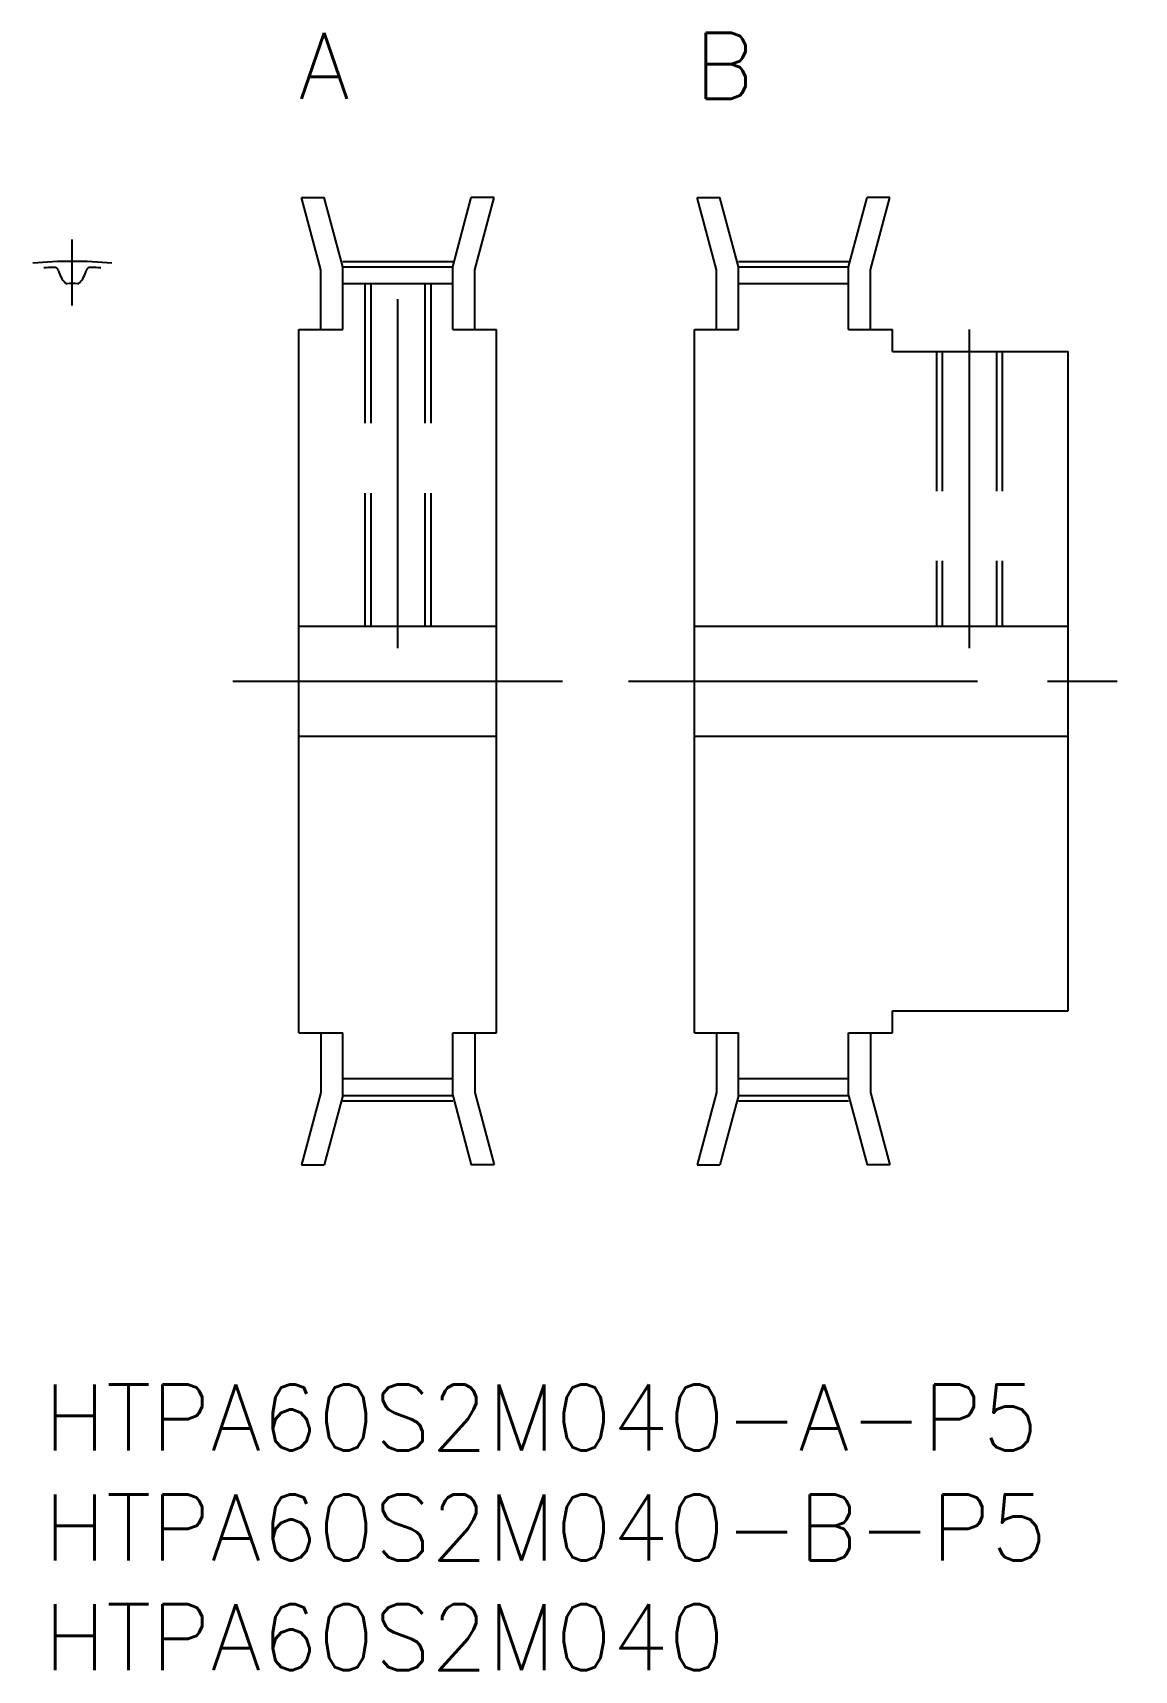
# Model space of a CAD drawing. Extents: x -0.5 to 49.6, y -13 to 61.5.
import ezdxf

# ---------------------------------------------------------------- set-up
doc = ezdxf.new("R2010")
doc.units = 0
doc.header["$LTSCALE"] = 0.5
doc.linetypes.add('CENTER', pattern=[50.8, 31.75, -6.35, 6.35, -6.35])
doc.linetypes.add('DASHED', pattern=[19.05, 12.7, -6.35])
for name, color, linetype in [('MSM_CENTER', 1, 'CENTER'), ('MSM_CONTINUOUS', 7, 'CONTINUOUS'), ('MSM_DASHED', 4, 'DASHED'), ('MSM_PART_NUMBER', 7, 'CONTINUOUS')]:
    doc.layers.add(name, color=color, linetype=linetype)
doc.styles.get("Standard").update_dxf_attribs({"font": 'txt.shx', "height": 1, "bigfont": 'bigfont.shx'})

# ---------------------------------------------------------------- blocks, each defined once
blk = doc.blocks.new('*U11')
at = {"layer": 'MSM_PART_NUMBER'}
blk.add_text('HTPA60S2M040-A-P5', height=3, dxfattribs=at).set_placement((0, -3))
blk = doc.blocks.new('*U12')
at = {"layer": 'MSM_PART_NUMBER'}
blk.add_text('HTPA60S2M040-B-P5', height=3, dxfattribs=at).set_placement((0, -8))
blk = doc.blocks.new('*U13')
at = {"layer": 'MSM_PART_NUMBER'}
blk.add_text('HTPA60S2M040', height=3, dxfattribs=at).set_placement((0, -13))

msp = doc.modelspace()

# ---------------------------------------------------------------- linework, layer by layer
at = {"layer": 'MSM_CENTER'}
for p, q in [((1.3, 49.085), (1.3, 52.099)), ((16.1, 33.5), (16.1, 52.1)), ((13.6, 51.1), (18.6, 51.1)), ((31.6, 51.1), (36.6, 51.1)), ((42.1, 33.5), (42.1, 48)), ((8.6, 32), (23.6, 32)), ((26.6, 32), (49.6, 32)), ((13.6, 12.9), (18.6, 12.9)), ((31.6, 12.9), (36.6, 12.9))]:
    msp.add_line(p, q, dxfattribs=at)
msp.add_arc((1.3, 32), 19.099, 84.59209, 95.40791, dxfattribs=at)
at = {"layer": 'MSM_CONTINUOUS'}
for p, q in [((12.6, 50.713), (11.719, 54)), ((11.719, 54), (12.755, 54)), ((13.6, 50.845), (12.755, 54)), ((18.6, 50.845), (19.445, 54)), ((20.481, 54), (19.445, 54)), ((19.6, 50.713), (20.481, 54)), ((30.6, 50.713), (29.719, 54)), ((29.719, 54), (30.755, 54)), ((31.6, 50.845), (30.755, 54)), ((36.6, 50.845), (37.445, 54)), ((38.481, 54), (37.445, 54)), ((37.6, 50.713), (38.481, 54)), ((12.6, 48), (12.6, 50.713)), ((13.6, 50.845), (18.6, 50.845)), ((13.6, 48), (13.6, 50.845)), ((18.6, 48), (18.6, 50.845)), ((19.6, 48), (19.6, 50.713)), ((30.6, 48), (30.6, 50.713)), ((31.6, 50.845), (36.6, 50.845)), ((31.6, 48), (31.6, 50.845)), ((36.6, 48), (36.6, 50.845)), ((37.6, 48), (37.6, 50.713)), ((13.6, 50.085), (18.6, 50.085)), ((31.6, 50.085), (36.6, 50.085)), ((11.6, 16), (11.6, 48)), ((11.6, 48), (13.6, 48)), ((18.6, 48), (20.6, 48)), ((20.6, 16), (20.6, 48)), ((29.6, 16), (29.6, 48)), ((29.6, 48), (31.6, 48)), ((36.6, 48), (38.6, 48)), ((38.6, 47), (38.6, 48)), ((38.6, 47), (46.6, 47)), ((46.6, 17), (46.6, 47)), ((11.6, 34.5), (20.6, 34.5)), ((29.6, 34.5), (46.6, 34.5)), ((11.6, 29.5), (20.6, 29.5)), ((29.6, 29.5), (46.6, 29.5)), ((38.6, 17), (46.6, 17)), ((38.6, 16), (38.6, 17)), ((11.6, 16), (13.6, 16)), ((12.6, 16), (12.6, 13.287)), ((13.6, 13.155), (13.6, 16)), ((18.6, 13.155), (18.6, 16)), ((18.6, 16), (20.6, 16)), ((19.6, 16), (19.6, 13.287)), ((29.6, 16), (31.6, 16)), ((30.6, 16), (30.6, 13.287)), ((31.6, 13.155), (31.6, 16)), ((36.6, 16), (38.6, 16)), ((36.6, 13.155), (36.6, 16)), ((37.6, 16), (37.6, 13.287)), ((13.6, 13.915), (18.6, 13.915)), ((31.6, 13.915), (36.6, 13.915)), ((12.6, 13.287), (11.719, 10)), ((13.6, 13.155), (12.755, 10)), ((13.6, 13.155), (18.6, 13.155)), ((18.6, 13.155), (19.445, 10)), ((19.6, 13.287), (20.481, 10)), ((30.6, 13.287), (29.719, 10)), ((31.6, 13.155), (30.755, 10)), ((31.6, 13.155), (36.6, 13.155)), ((36.6, 13.155), (37.445, 10)), ((37.6, 13.287), (38.481, 10)), ((11.719, 10), (12.755, 10)), ((20.481, 10), (19.445, 10)), ((29.719, 10), (30.755, 10)), ((38.481, 10), (37.445, 10))]:
    msp.add_line(p, q, dxfattribs=at)
for centre, radius, start, end in [((1.3, 32), 18.845, 92.50885, 93.95562), ((0.483, 50.637), 0.19, 14.52171, 92.50885), ((1.95, 51.017), 1.325, 194.52171, 222.88735), ((0.65, 51.017), 1.325, 317.11265, 345.47829), ((2.117, 50.637), 0.19, 87.49115, 165.47829), ((1.3, 32), 18.845, 86.04438, 87.49115), ((1.052, 50.183), 0.1, 222.88735, 270.77998), ((1.3, 32), 18.085, 89.22002, 90.77998), ((1.548, 50.183), 0.1, 269.22002, 317.11265)]:
    msp.add_arc(centre, radius, start, end, dxfattribs=at)
at = {"layer": 'MSM_DASHED'}
for p, q in [((14.6, 50.085), (14.6, 34.5)), ((14.87, 50.085), (14.87, 34.5)), ((17.329, 50.085), (17.329, 34.5)), ((17.6, 50.085), (17.6, 34.5)), ((40.6, 47), (40.6, 34.5)), ((40.87, 47), (40.87, 34.5)), ((43.329, 47), (43.329, 34.5)), ((43.6, 47), (43.6, 34.5))]:
    msp.add_line(p, q, dxfattribs=at)

# ---------------------------------------------------------------- block references
at = {"layer": 'MSM_CONTINUOUS'}
for name in ['*U11', '*U12', '*U13']:
    msp.add_blockref(name, (0, 0), dxfattribs=at)

# ---------------------------------------------------------------- texts
at = {"layer": 'MSM_PART_NUMBER'}
for s, p in [('A', (11.6, 58.5)), ('B', (29.6, 58.5))]:
    msp.add_text(s, height=3, dxfattribs=at).set_placement(p)

doc.saveas('drawing.dxf')
